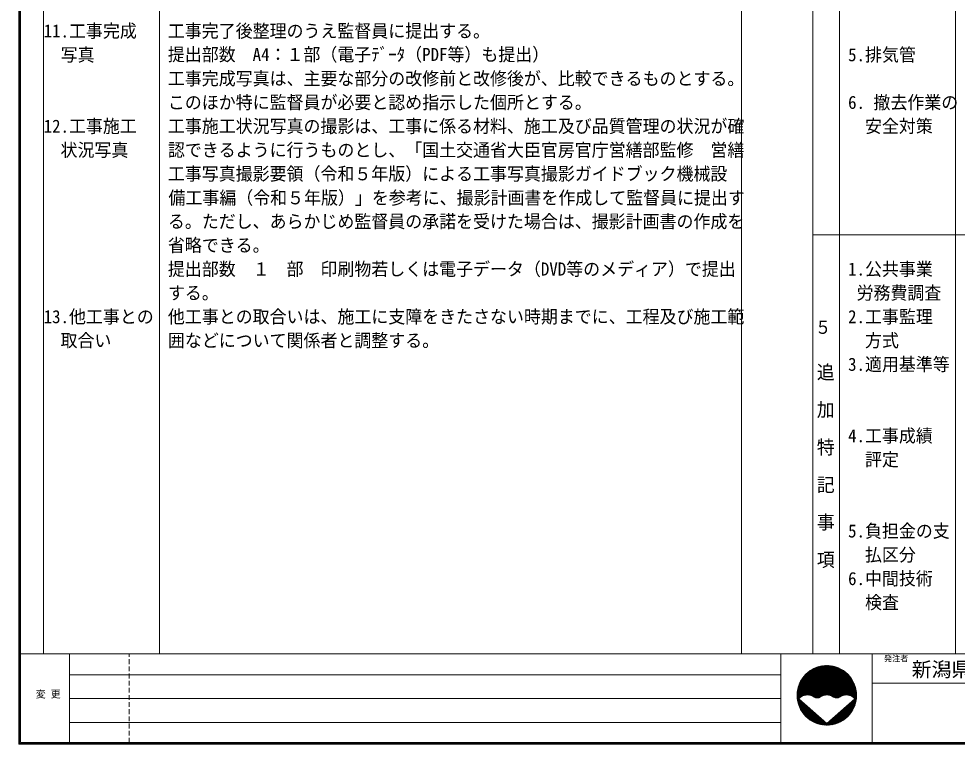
# Model space of a CAD drawing. Units: millimetres on the paper. Extents: x -399 to 402, y -274 to 280.
# Drawn here: x -398.6 to -162, y -274.4 to -91.6 of the extents above; entities that cross this region are included whole.
import ezdxf
from ezdxf.enums import TextEntityAlignment as Align

# ---------------------------------------------------------------- set-up
doc = ezdxf.new("R2010")
doc.units = ezdxf.units.MM
doc.linetypes.add('DASHED1', pattern=[1.8, 1.2, -0.6])
for name, color, linetype, lineweight in [('0-0', 7, 'Continuous', 9), ('0-1', 7, 'Continuous', 9), ('F-0_枠', 2, 'Continuous', 9)]:
    doc.layers.add(name, color=color, linetype=linetype, lineweight=lineweight)
doc.styles.add('@ＭＳ ゴシック', font='')
doc.styles.add('ＭＳ ゴシック', font='')
doc.styles.get('@ＭＳ ゴシック').set_extended_font_data('@MS Gothic')
doc.styles.get('ＭＳ ゴシック').set_extended_font_data('MS Gothic')

msp = doc.modelspace()

# ---------------------------------------------------------------- linework, layer by layer
at = {"layer": '0-0', "color": 2}
for p, q in [((-216.357, 93.905), (-216.357, -250.047)), ((-198.357, -146.091), (2.093, -146.091)), ((-392.338, -250.047), (-392.338, -251.631)), ((-363.138, -250.047), (-363.138, -251.631)), ((-216.357, -250.047), (-216.357, -251.631)), ((-198.357, -250.047), (-198.357, -251.631)), ((-191.627, -249.997), (-191.627, -251.631)), ((-162.427, -250.093), (-162.427, -251.631)), ((-398.207, -251.631), (195.677, -251.631)), ((-206.457, -274.047), (-206.457, -251.631)), ((-183.457, -274.047), (-183.457, -251.631)), ((-183.457, -259.031), (-6.708, -259.031))]:
    msp.add_line(p, q, dxfattribs=at)
at = {"layer": '0-0', "color": 3}
msp.add_line((-385.807, -274.047), (-385.807, -251.631), dxfattribs=at)
at = {"layer": '0-0', "color": 3, "linetype": 'DASHED1'}
msp.add_line((-370.807, -274.047), (-370.807, -251.631), dxfattribs=at)
at = {"layer": '0-0'}
for p, q in [((-202.357, -262.14), (-194.849, -254.631)), ((-202.356, -261.997), (-194.991, -254.632)), ((-202.356, -262.28), (-194.709, -254.633)), ((-202.352, -261.852), (-195.137, -254.636)), ((-202.352, -262.417), (-194.571, -254.637)), ((-202.346, -262.552), (-194.436, -254.643)), ((-202.345, -261.703), (-195.285, -254.643)), ((-202.337, -262.685), (-194.304, -254.652)), ((-202.335, -261.552), (-195.437, -254.654)), ((-202.326, -262.816), (-194.173, -254.662)), ((-202.321, -261.397), (-195.592, -254.667)), ((-202.313, -262.944), (-194.044, -254.675)), ((-202.304, -261.238), (-195.751, -254.684)), ((-202.298, -263.071), (-193.918, -254.69)), ((-202.283, -261.075), (-195.913, -254.706)), ((-202.282, -263.195), (-193.793, -254.707)), ((-202.263, -263.318), (-193.67, -254.726)), ((-202.257, -260.908), (-196.08, -254.731)), ((-202.227, -260.736), (-196.252, -254.762)), ((-202.191, -260.559), (-196.43, -254.798)), ((-202.149, -260.376), (-196.613, -254.839)), ((-202.101, -260.186), (-196.802, -254.888)), ((-202.045, -259.989), (-197, -254.944)), ((-201.98, -259.783), (-197.206, -255.008)), ((-201.905, -259.566), (-197.422, -255.083)), ((-201.818, -259.337), (-197.651, -255.171)), ((-201.714, -259.093), (-197.896, -255.274)), ((-201.591, -258.827), (-198.161, -255.398)), ((-201.438, -258.534), (-198.455, -255.55)), ((-201.256, -262.453), (-193.549, -254.746)), ((-200.958, -262.296), (-193.43, -254.768)), ((-200.721, -262.2), (-193.312, -254.792)), ((-200.515, -262.136), (-193.196, -254.817)), ((-200.33, -262.092), (-193.082, -254.844)), ((-200.159, -262.063), (-192.969, -254.873)), ((-199.999, -262.044), (-192.858, -254.903)), ((-199.849, -262.035), (-192.747, -254.934)), ((-199.706, -262.034), (-192.639, -254.967)), ((-199.57, -262.039), (-192.531, -255.001)), ((-199.439, -262.05), (-192.426, -255.036)), ((-199.314, -262.066), (-192.321, -255.073)), ((-199.193, -262.087), (-192.217, -255.111)), ((-199.077, -262.112), (-192.115, -255.15)), ((-198.964, -262.14), (-192.014, -255.191)), ((-198.855, -262.173), (-191.915, -255.233)), ((-198.75, -262.209), (-191.816, -255.275)), ((-198.648, -262.248), (-191.719, -255.319)), ((-198.548, -262.291), (-191.622, -255.365)), ((-198.452, -262.336), (-191.527, -255.411)), ((-198.359, -262.384), (-191.433, -255.458)), ((-198.269, -262.435), (-191.34, -255.507)), ((-198.181, -262.489), (-191.249, -255.556)), ((-385.807, -256.959), (-206.457, -256.959)), ((-201.242, -258.196), (-198.792, -255.746)), ((-200.963, -257.776), (-199.213, -256.025)), ((-200.306, -256.977), (-200.012, -256.683)), ((-198.095, -262.545), (-191.158, -255.607)), ((-198.009, -262.6), (-191.068, -255.659)), ((-197.917, -262.649), (-190.979, -255.712)), ((-197.819, -262.693), (-190.892, -255.765)), ((-197.714, -262.729), (-190.805, -255.82)), ((-197.602, -262.759), (-190.719, -255.876)), ((-197.482, -262.78), (-190.635, -255.933)), ((-197.351, -262.79), (-190.551, -255.991)), ((-197.207, -262.788), (-190.469, -256.049)), ((-197.045, -262.767), (-190.387, -256.109)), ((-196.854, -262.717), (-190.306, -256.17)), ((-196.594, -262.599), (-190.227, -256.232)), ((-196.228, -262.375), (-190.148, -256.294)), ((-195.963, -262.25), (-190.07, -256.358)), ((-195.741, -262.17), (-189.993, -256.422)), ((-195.545, -262.116), (-189.917, -256.488)), ((-195.366, -262.078), (-189.842, -256.554)), ((-195.2, -262.054), (-189.768, -256.622)), ((-195.045, -262.04), (-189.695, -256.69)), ((-194.898, -262.034), (-189.623, -256.76)), ((-194.758, -262.035), (-189.552, -256.83)), ((-194.624, -262.043), (-189.482, -256.901)), ((-194.496, -262.056), (-189.413, -256.973)), ((-194.372, -262.074), (-189.344, -257.046)), ((-194.253, -262.097), (-189.277, -257.12)), ((-194.139, -262.123), (-189.21, -257.195)), ((-194.028, -262.154), (-189.145, -257.271)), ((-193.92, -262.188), (-189.08, -257.348)), ((-193.816, -262.225), (-189.017, -257.426)), ((-193.715, -262.266), (-188.954, -257.505)), ((-193.617, -262.309), (-188.893, -257.585)), ((-193.523, -262.356), (-188.832, -257.665)), ((-193.43, -262.405), (-188.772, -257.747)), ((-193.341, -262.457), (-188.713, -257.83)), ((-193.254, -262.512), (-188.656, -257.913)), ((-193.17, -262.569), (-188.599, -257.998)), ((-193.081, -262.621), (-188.543, -258.084)), ((-192.986, -262.668), (-188.489, -258.17)), ((-192.886, -262.709), (-188.435, -258.258)), ((-192.778, -262.743), (-188.382, -258.347)), ((-192.662, -262.769), (-188.33, -258.437)), ((-192.538, -262.785), (-188.28, -258.527)), ((-192.402, -262.791), (-188.23, -258.619)), ((-192.251, -262.782), (-188.182, -258.712)), ((-192.079, -262.751), (-188.135, -258.806)), ((-191.868, -262.681), (-188.088, -258.902)), ((-191.533, -262.488), (-188.043, -258.998)), ((-191.219, -262.315), (-187.999, -259.095)), ((-190.975, -262.213), (-187.956, -259.194)), ((-190.766, -262.145), (-187.915, -259.294)), ((-190.578, -262.098), (-187.874, -259.395)), ((-190.405, -262.066), (-187.835, -259.497)), ((-190.243, -262.047), (-187.797, -259.6)), ((-190.092, -262.036), (-187.761, -259.705)), ((-189.948, -262.034), (-187.725, -259.811)), ((-189.81, -262.038), (-187.691, -259.919)), ((-189.679, -262.048), (-187.659, -260.027)), ((-189.553, -262.063), (-187.627, -260.138)), ((-189.431, -262.083), (-187.597, -260.249)), ((-189.314, -262.107), (-187.569, -260.362)), ((-189.201, -262.136), (-187.542, -260.477)), ((-189.092, -262.168), (-187.517, -260.593)), ((-188.986, -262.203), (-187.493, -260.711)), ((-188.883, -262.242), (-187.471, -260.83)), ((-188.784, -262.284), (-187.451, -260.951)), ((-188.687, -262.329), (-187.432, -261.074)), ((-188.593, -262.376), (-187.416, -261.199)), ((-188.502, -262.427), (-187.401, -261.325)), ((-188.414, -262.48), (-187.388, -261.454)), ((-188.329, -262.536), (-187.377, -261.585)), ((-188.245, -262.594), (-187.369, -261.718)), ((-188.165, -262.655), (-187.363, -261.853)), ((-188.087, -262.718), (-187.359, -261.99)), ((-188.011, -262.784), (-187.357, -262.131)), ((-187.938, -262.852), (-187.359, -262.273)), ((-187.867, -262.923), (-187.363, -262.419)), ((-187.799, -262.996), (-187.37, -262.567)), ((-385.807, -262.959), (-206.457, -262.959)), ((-202.243, -263.439), (-201.895, -263.091)), ((-202.22, -263.558), (-201.819, -263.157)), ((-202.197, -263.676), (-201.743, -263.223)), ((-202.171, -263.792), (-201.668, -263.289)), ((-202.144, -263.907), (-201.592, -263.354)), ((-202.116, -264.02), (-201.516, -263.42)), ((-202.086, -264.131), (-201.441, -263.486)), ((-202.055, -264.241), (-201.365, -263.552)), ((-202.022, -264.35), (-201.29, -263.618)), ((-201.988, -264.457), (-201.214, -263.683)), ((-201.952, -264.563), (-201.138, -263.749)), ((-201.915, -264.668), (-201.063, -263.815)), ((-201.877, -264.771), (-200.987, -263.881)), ((-201.838, -264.873), (-200.911, -263.946)), ((-201.798, -264.974), (-200.836, -264.012)), ((-201.756, -265.074), (-200.76, -264.078)), ((-201.713, -265.172), (-200.684, -264.144)), ((-201.669, -265.27), (-200.609, -264.21)), ((-201.624, -265.366), (-200.533, -264.275)), ((-201.578, -265.461), (-200.457, -264.341)), ((-201.53, -265.555), (-200.382, -264.407)), ((-201.482, -265.648), (-200.306, -264.473)), ((-201.432, -265.74), (-200.231, -264.538)), ((-201.381, -265.831), (-200.155, -264.604)), ((-201.33, -265.92), (-200.079, -264.67)), ((-201.277, -266.009), (-200.004, -264.736)), ((-201.223, -266.097), (-199.928, -264.802)), ((-201.168, -266.183), (-199.852, -264.867)), ((-201.113, -266.269), (-199.777, -264.933)), ((-201.056, -266.354), (-199.701, -264.999)), ((-194.57, -269.626), (-189.471, -264.527)), ((-194.421, -269.618), (-188.386, -263.583)), ((-194.269, -269.608), (-187.381, -262.719)), ((-194.114, -269.594), (-187.394, -262.875)), ((-193.955, -269.577), (-187.412, -263.034)), ((-193.792, -269.555), (-187.433, -263.197)), ((-193.625, -269.529), (-187.459, -263.364)), ((-193.452, -269.498), (-187.49, -263.536)), ((-193.275, -269.462), (-187.526, -263.714)), ((-193.092, -269.42), (-187.568, -263.897)), ((-192.901, -269.372), (-187.617, -264.087)), ((-192.704, -269.315), (-187.673, -264.285)), ((-192.497, -269.25), (-187.739, -264.492)), ((-192.28, -269.174), (-187.814, -264.709)), ((-192.05, -269.086), (-187.903, -264.938)), ((-200.998, -266.437), (-199.625, -265.065)), ((-200.939, -266.52), (-199.55, -265.13)), ((-200.879, -266.602), (-199.474, -265.196)), ((-200.819, -266.682), (-199.399, -265.262)), ((-200.757, -266.762), (-199.323, -265.328)), ((-200.694, -266.841), (-199.247, -265.394)), ((-200.631, -266.919), (-199.172, -265.459)), ((-200.566, -266.995), (-199.096, -265.525)), ((-200.501, -267.071), (-199.02, -265.591)), ((-200.434, -267.146), (-198.945, -265.657)), ((-200.367, -267.22), (-198.869, -265.723)), ((-200.298, -267.293), (-198.793, -265.788)), ((-200.229, -267.365), (-198.718, -265.854)), ((-200.159, -267.436), (-198.642, -265.92)), ((-200.087, -267.507), (-198.566, -265.986)), ((-200.015, -267.576), (-198.491, -266.051)), ((-199.942, -267.644), (-198.415, -266.117)), ((-199.868, -267.712), (-198.34, -266.183)), ((-199.793, -267.778), (-198.264, -266.249)), ((-199.717, -267.844), (-198.188, -266.315)), ((-199.64, -267.908), (-198.113, -266.38)), ((-199.563, -267.972), (-198.037, -266.446)), ((-199.484, -268.034), (-197.961, -266.512)), ((-199.404, -268.096), (-197.886, -266.578)), ((-199.323, -268.157), (-197.81, -266.643)), ((-199.242, -268.216), (-197.734, -266.709)), ((-199.159, -268.275), (-197.659, -266.775)), ((-199.075, -268.333), (-197.583, -266.841)), ((-198.99, -268.39), (-197.507, -266.907)), ((-198.905, -268.445), (-197.432, -266.972)), ((-198.818, -268.5), (-197.356, -267.038)), ((-198.73, -268.554), (-197.281, -267.104)), ((-198.642, -268.606), (-197.205, -267.17)), ((-198.552, -268.658), (-197.129, -267.235)), ((-198.461, -268.709), (-197.054, -267.301)), ((-198.369, -268.758), (-196.978, -267.367)), ((-194.998, -269.63), (-192.725, -267.357)), ((-194.858, -269.631), (-191.64, -266.413)), ((-194.715, -269.63), (-190.556, -265.47)), ((-191.804, -268.982), (-188.007, -265.184)), ((-191.538, -268.856), (-188.132, -265.451)), ((-191.242, -268.702), (-188.286, -265.746)), ((-190.901, -268.503), (-188.486, -266.087)), ((-190.474, -268.216), (-188.772, -266.515)), ((-385.807, -268.959), (-206.457, -268.959)), ((-198.276, -268.807), (-196.902, -267.433)), ((-198.182, -268.854), (-196.827, -267.499)), ((-198.087, -268.9), (-196.751, -267.564)), ((-197.991, -268.945), (-196.675, -267.63)), ((-197.893, -268.989), (-196.6, -267.696)), ((-197.795, -269.032), (-196.524, -267.762)), ((-197.695, -269.074), (-196.449, -267.827)), ((-197.594, -269.114), (-196.373, -267.893)), ((-197.492, -269.153), (-196.297, -267.959)), ((-197.388, -269.191), (-196.222, -268.025)), ((-197.283, -269.228), (-196.146, -268.091)), ((-197.177, -269.263), (-196.07, -268.156)), ((-197.07, -269.297), (-195.995, -268.222)), ((-196.961, -269.33), (-195.919, -268.288)), ((-196.851, -269.361), (-195.843, -268.354)), ((-196.739, -269.391), (-195.768, -268.419)), ((-196.626, -269.42), (-195.692, -268.485)), ((-196.512, -269.446), (-195.616, -268.551)), ((-196.396, -269.472), (-195.541, -268.617)), ((-196.278, -269.495), (-195.465, -268.683)), ((-196.159, -269.517), (-195.39, -268.748)), ((-196.037, -269.538), (-195.314, -268.814)), ((-195.915, -269.556), (-195.238, -268.88)), ((-195.79, -269.573), (-195.163, -268.946)), ((-195.663, -269.588), (-195.087, -269.011)), ((-195.535, -269.6), (-195.011, -269.077)), ((-195.404, -269.611), (-194.936, -269.143)), ((-195.271, -269.62), (-194.86, -269.209)), ((-195.136, -269.626), (-193.81, -268.3)), ((393.792, -274.047), (-398.207, -274.047))]:
    msp.add_line(p, q, dxfattribs=at)
msp.add_lwpolyline([(-201.955, -263.039), (-194.857, -269.211), (-187.76, -263.039)], dxfattribs=at)
msp.add_circle((-194.857, -262.131), 7.5, dxfattribs=at)
for centre, radius, start, end in [((-199.747, -264.959), 2.925, 54.9904, 138.98872), ((-197.302, -261.389), 1.403, 236.8522, 305.66466), ((-194.857, -264.959), 2.925, 54.9904, 123.80286), ((-192.412, -261.389), 1.403, 236.8522, 305.66466), ((-189.967, -264.959), 2.925, 41.01126, 123.80286)]:
    msp.add_arc(centre, radius, start, end, dxfattribs=at)
at = {"layer": 'F-0_枠'}
for p, q in [((-398.607, -274.447), (-398.607, 279.553)), ((-398.407, -274.247), (-398.407, 279.353)), ((-398.207, -274.047), (-398.207, 279.153)), ((-198.357, 279.153), (-198.357, -250.047)), ((-191.627, 279.225), (-191.627, -249.997)), ((-162.427, 279.053), (-162.427, -250.093)), ((-392.338, 93.905), (-392.338, -250.047)), ((-363.138, 93.905), (-363.138, -250.047)), ((402.393, -274.447), (-398.607, -274.447)), ((402.193, -274.247), (-398.407, -274.247)), ((401.993, -274.047), (-398.207, -274.047))]:
    msp.add_line(p, q, dxfattribs=at)

# ---------------------------------------------------------------- texts
at = {"layer": '0-0', "style": 'ＭＳ ゴシック'}
for s, width, p in [('11.工事完成', 0.95, (-392.338, -97.342)), (' 工事完了後整理のうえ監督員に提出する。 ', 0.95, (-363.138, -97.342)), ('\u3000写真', 0.95, (-392.338, -103.342)), (' 5.排気管', 0.95, (-191.627, -103.341)), (' 工事完成写真は、主要な部分の改修前と改修後が、比較できるものとする。', 0.95, (-363.138, -109.342)), (' このほか特に監督員が必要と認め指示した個所とする。', 0.95, (-363.138, -115.341)), (' 6. 撤去作業の', 0.95, (-191.627, -115.341)), ('12.工事施工', 0.95, (-392.338, -121.341)), (' 工事施工状況写真の撮影は、工事に係る材料、施工及び品質管理の状況が確', 0.95, (-363.138, -121.341)), ('   安全対策', 0.95, (-191.627, -121.341)), ('  状況写真', 0.95, (-392.338, -127.341)), (' 認できるように行うものとし、「国土交通省大臣官房官庁営繕部監修\u3000営繕', 0.95, (-363.138, -127.341)), (' 工事写真撮影要領（令和５年版）による工事写真撮影ガイドブック機械設', 0.95, (-363.138, -133.341)), (' 備工事編（令和５年版）」を参考に、撮影計画書を作成して監督員に提出す', 0.95, (-363.002, -139.392)), (' る。ただし、あらかじめ監督員の承諾を受けた場合は、撮影計画書の作成を', 0.95, (-363.138, -145.341)), (' 省略できる。', 0.95, (-363.138, -151.341)), (' 提出部数\u3000１\u3000部\u3000印刷物若しくは電子データ（DVD等のメディア）で提出', 0.95, (-363.138, -157.341)), (' 1.公共事業', 0.95, (-191.627, -157.34)), (' する。', 0.95, (-363.138, -163.341)), ('  労務費調査', 0.95, (-191.627, -163.34)), ('13.他工事との', 0.95, (-392.338, -169.341)), (' 他工事との取合いは、施工に支障をきたさない時期までに、工程及び施工範', 0.95, (-363.138, -169.341)), (' 2.工事監理', 0.95, (-191.627, -169.34)), ('５', 0.9, (-197.826, -172.026)), ('  取合い', 0.95, (-392.338, -175.341)), (' 囲などについて関係者と調整する。', 0.95, (-363.138, -175.341)), ('   方式', 0.95, (-191.627, -175.34)), (' 3.適用基準等', 0.95, (-191.627, -181.34)), (' 4.工事成績', 0.95, (-191.627, -199.34)), ('   評定', 0.95, (-191.627, -205.34)), (' 5.負担金の支', 0.95, (-191.627, -223.34)), ('   払区分', 0.95, (-191.627, -229.34)), (' 6.中間技術', 0.95, (-191.627, -235.339)), ('   検査', 0.95, (-191.627, -241.339))]:
    msp.add_text(s, height=3.299, dxfattribs=dict(at, width=width)).set_placement(p, align=Align.BOTTOM_LEFT)
at = {"layer": '0-0', "style": '@ＭＳ ゴシック', "width": 1.05}
msp.add_text(' 追\u3000加\u3000特\u3000記\u3000事\u3000項', height=3.299, rotation=270, dxfattribs=at).set_placement((-197.826, -175.926), align=Align.BOTTOM_LEFT)
at = {"layer": '0-0', "color": 4, "style": 'ＭＳ ゴシック'}
for s, height, p in [('発注者', 1.466, (-180.457, -254.031)), ('変 更', 1.833, (-394.307, -263.281))]:
    msp.add_text(s, height=height, dxfattribs=at).set_placement(p, align=Align.BOTTOM_LEFT)
at = {"layer": '0-0', "color": 3, "style": 'ＭＳ ゴシック'}
msp.add_text('新潟県土木部都市局営繕課', height=3.666, dxfattribs=at).set_placement((-173.457, -258.531), align=Align.BOTTOM_LEFT)
at = {"layer": '0-1', "style": 'ＭＳ ゴシック', "width": 0.95}
msp.add_text('提出部数\u3000A4：１部（電子ﾃﾞｰﾀ（PDF等）も提出）', height=3.299, dxfattribs=at).set_placement((-361.019, -103.272), align=Align.BOTTOM_LEFT)

doc.saveas('drawing.dxf')
